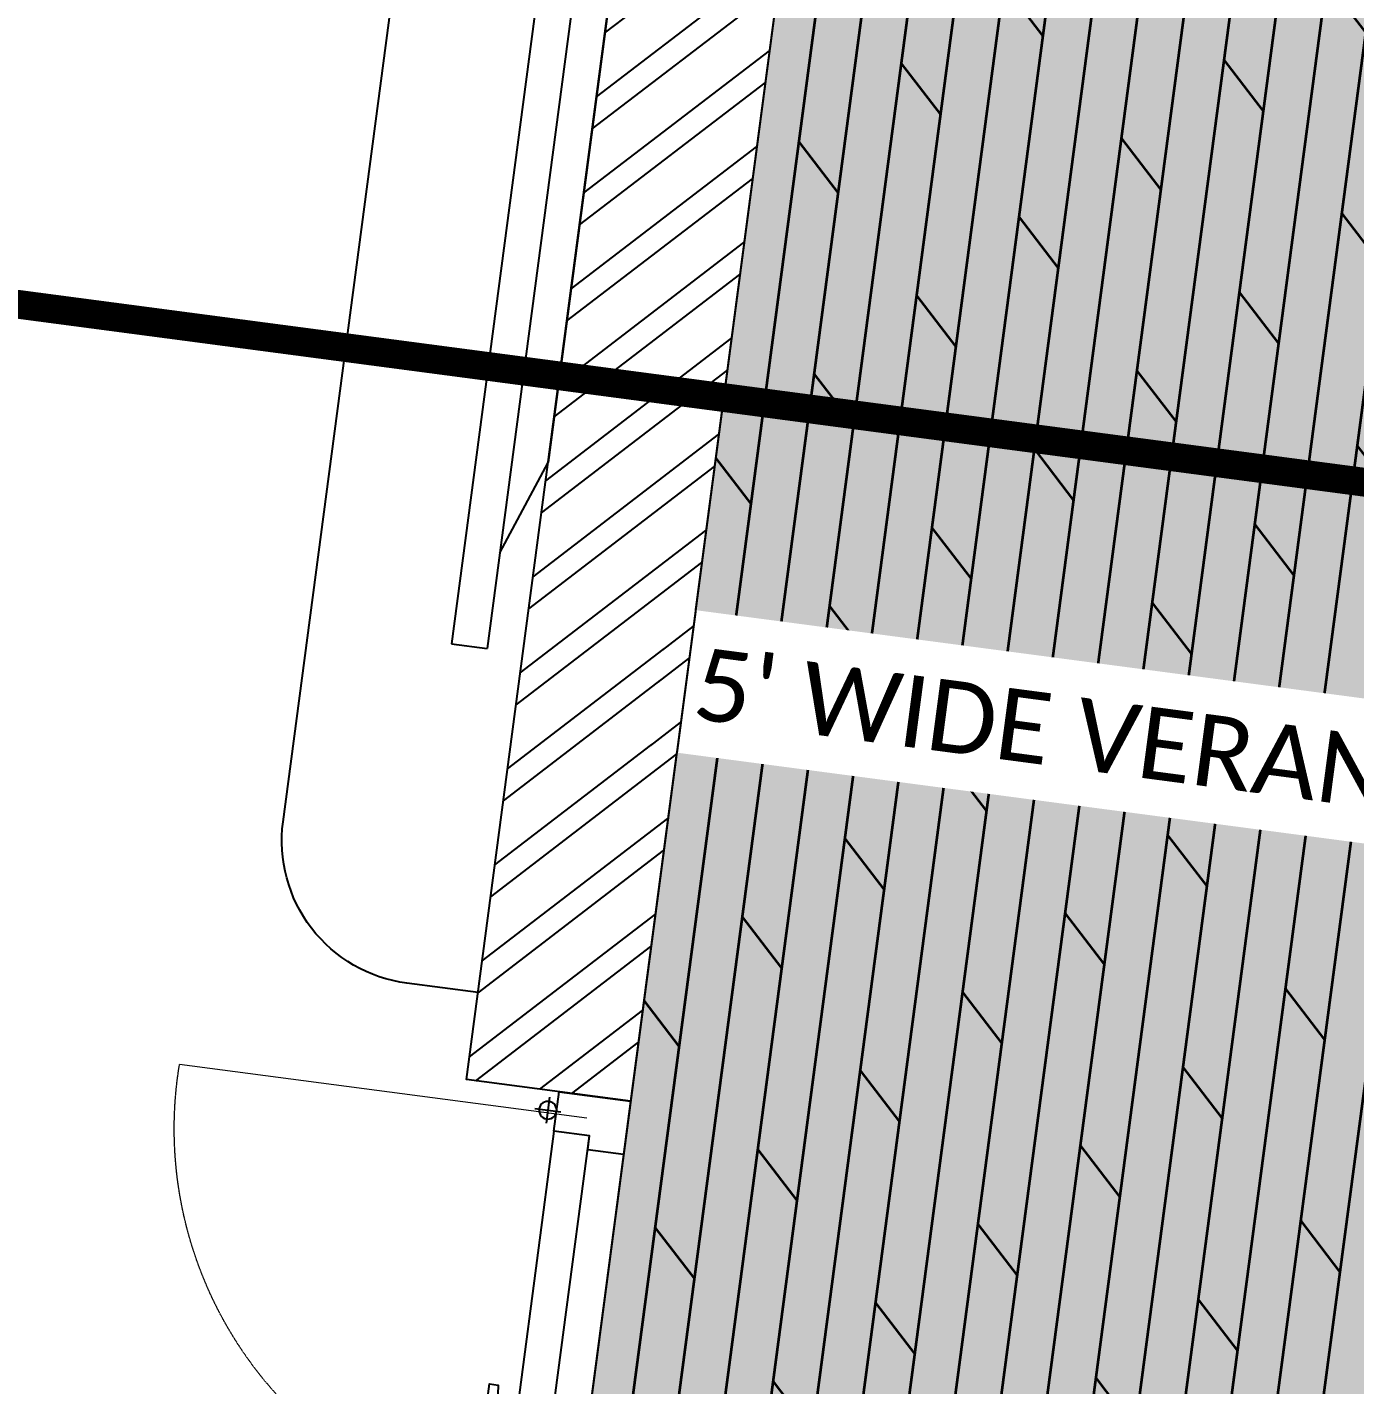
# Model space of a CAD drawing. Header units: millimetres. Extents: x -176651 to 424033, y -469666 to 486614.
# Drawn here: x 141746 to 143593, y 94624 to 96513 of the extents above; entities that cross this region are included whole.
import ezdxf
from ezdxf.enums import TextEntityAlignment as Align

# ---------------------------------------------------------------- set-up
doc = ezdxf.new("R2010")
doc.units = ezdxf.units.MM
doc.linetypes.add('1625_East Villa$0$DASHED', pattern=[0.75, 0.5, -0.25])
doc.linetypes.add('1625E_Roof Plan$0$DASHED', pattern=[0.75, 0.5, -0.25])
for name, color, linetype in [('1625_East Villa$0$ad-Door', 8, 'Continuous'), ('1625_East Villa$0$ad-Furniture', 8, 'Continuous'), ('1625_East Villa$0$ad-Text main', 8, 'Continuous'), ('1625_East Villa$0$ad-Text Main_Door&window Label', 8, 'Continuous'), ('1625_East Villa$0$ad-Verandah', 8, 'Continuous'), ('1625_East Villa$0$ad-Wall', 8, 'Continuous'), ('1625_East Villa$0$ad-Wall hatch', 8, 'Continuous'), ('1625E_Roof Plan$0$ad-Secondary Roof', 8, 'Continuous'), ('ad-Plinth', 8, 'Continuous'), ('ad-Verandah', 33, 'Continuous')]:
    doc.layers.add(name, color=color, linetype=linetype)
doc.layers.add('1625_East Villa$0$ad-Landscape', color=8, linetype='Continuous', lineweight=35)
doc.styles.add('1625_East Villa$0$New Text Style', font='arial.ttf', dxfattribs={"height": 100})
doc.styles.add('1625_East Villa$0$Standard', font='calibril.ttf')

# ---------------------------------------------------------------- blocks, each defined once
blk = doc.blocks.new('A$C92fa9908')
at = {"layer": 'ad-Plinth', "ltscale": 5}
blk.add_lwpolyline([(0, 13620), (12120, 13620), (12120, 0), (0, 0), (0, 4745), (2830, 4745), (2830, 8645), (0, 8645)], close=True, dxfattribs=at)
at = {"layer": 'ad-Verandah', "lineweight": 9}
blk.add_lwpolyline([(12120, 13620), (13650, 13620), (13650, 8645), (12120, 8645)], close=True, dxfattribs=at)
blk = doc.blocks.new('zw$C194')
at = {"layer": 'ad-Plinth', "ltscale": 5, "rotation": 352.47038764227}
blk.add_blockref('A$C92fa9908', (-62608.4, -342283.4), dxfattribs=at)
blk = doc.blocks.new('1625_East Villa$0$zw$FB80')
at = {"layer": '1625_East Villa$0$ad-Furniture', "ltscale": 0.125}
for p, q in [((-100, -1271.6), (-100, -2571.6)), ((-50, -1271.6), (-50, -2571.6)), ((0, -1540.1), (0, -2304.1)), ((-50, -2437.7), (0, -2304.1)), ((-100, -2571.6), (-50, -2571.6))]:
    blk.add_line(p, q, dxfattribs=at)
blk.add_lwpolyline([(0, -3048.1), (-100, -3048.1, -0.414214), (-300, -2848.1), (-300, 0)], format="xyb", dxfattribs=at)
blk = doc.blocks.new('1625_East Villa$0$zw$D46D')
at = {"layer": '1625_East Villa$0$ad-Furniture'}
blk.add_blockref('1625_East Villa$0$zw$FB80', (11890, 13390), dxfattribs=at)
blk = doc.blocks.new('*U174')
for p, q in [((495.7, -26.7), (495.7, -50)), ((704.3, -26.7), (704.3, -50)), ((27.6, -130.7), (27.6, -93.9)), ((1172.4, -130.7), (1172.4, -93.9)), ((9.2, -112.3), (46, -112.3)), ((495.7, -123.3), (495.7, -100)), ((704.3, -123.3), (704.3, -100)), ((1190.8, -112.3), (1154, -112.3))]:
    blk.add_line(p, q)
at = {"color": 8, "lineweight": 0}
for p, q in [((31.6, -57.1), (31.6, -628.6)), ((1168.4, -57.1), (1168.4, -628.6))]:
    blk.add_line(p, q, dxfattribs=at)
for points in [[(55.3, -100), (0, -100), (0, 0), (75, 0), (75, -50), (55.3, -50)], [(1144.7, -100), (1200, -100), (1200, 0), (1125, 0), (1125, -50), (1144.7, -50)], [(55.3, -100), (600, -100), (600, -50), (55.3, -50)], [(1144.7, -100), (600, -100), (600, -50), (1144.7, -50)]]:
    blk.add_lwpolyline(points, close=True)
for points in [[(514.1, -50), (514.1, -7), (415.9, -7), (415.9, -19.3), (514.1, -28.4)], [(685.9, -50), (685.9, -7), (784.1, -7), (784.1, -19.3), (685.9, -28.4)], [(514.1, -100), (514.1, -143), (415.9, -143), (415.9, -130.7), (514.1, -121.6)], [(685.9, -100), (685.9, -143), (784.1, -143), (784.1, -130.7), (685.9, -121.6)]]:
    blk.add_lwpolyline(points)
for centre in [(27.6, -112.3), (1172.4, -112.3)]:
    blk.add_circle(centre, 12.3)
at = {"color": 8, "linetype": '1625_East Villa$0$DASHED', "lineweight": 0}
for centre, start, end in [((49, -77.6), 268.1881, 1.8119), ((1151, -77.6), 178.1881, 271.8119)]:
    blk.add_arc(centre, 551.3, start, end, dxfattribs=at)
at = {"layer": '1625_East Villa$0$ad-Text Main_Door&window Label'}
blk.add_line((600, 125), (600, -230), dxfattribs=at)
blk.add_circle((600, 245), 120, dxfattribs=at)
at = {"layer": '1625_East Villa$0$ad-Text Main_Door&window Label', "style": '1625_East Villa$0$New Text Style'}
blk.add_attdef('D1', text='', height=100, dxfattribs=at).set_placement((600, 245), align=Align.MIDDLE_CENTER)
blk = doc.blocks.new('1625_East Villa$0$zw$42B5')
at = {"layer": '1625_East Villa$0$ad-Wall hatch', "transparency": 33554610}
h = blk.add_hatch(dxfattribs=at)
h.set_pattern_fill('ANSI32', color=256, scale=10)
h.set_pattern_definition([(45, (-1040635.14, 674820.02), (-67.351921, 67.351921), []), (45, (-1040590.24, 674820.02), (-67.351921, 67.351921), [])])
h.paths.add_polyline_path([(12120, 13620), (12120, 10220), (11890, 10220), (11890, 13390), (7240, 13390), (7240, 8645), (4245, 8645), (4245, 8875), (4445, 8875), (4445, 9370), (4560, 9370), (4560, 8760), (7010, 8760), (7010, 10500), (6360, 10500), (6360, 10615), (7010, 10615), (7010, 13390), (4560, 13390), (4560, 10615), (5560, 10615), (5560, 10500), (4445, 10500), (4445, 13390), (230, 13390), (230, 8875), (3345, 8875), (3345, 8645), (3060, 8645), (3060, 4745), (3345, 4745), (3345, 4515), (230, 4515), (230, 230), (4995, 230), (4995, 3130), (6060, 3130), (6060, 3015), (5110, 3015), (5110, 230), (8310, 230), (8310, 3015), (6860, 3015), (6860, 3130), (8310, 3130), (8310, 4630), (5110, 4630), (5110, 3930), (4995, 3930), (4995, 4515), (4245, 4515), (4245, 4745), (8540, 4745), (8540, 230), (9240, 230), (9240, 0), (0, 0), (0, 4745), (2830, 4745), (2830, 8645), (0, 8645), (0, 13620)])
at = {"layer": '1625_East Villa$0$ad-Wall'}
blk.add_lwpolyline([(0, 13620), (12120, 13620), (12120, 10220), (11890, 10220), (11890, 13390), (7240, 13390)], dxfattribs=at)
at = {"layer": '1625_East Villa$0$ad-Door', "ltscale": 5}
ref = blk.add_blockref('*U174', (12120, 9020), dxfattribs=dict(at, xscale=-1, rotation=270))
ref.add_attrib('D1', 'MD', dxfattribs={"layer": '1625_East Villa$0$ad-Text Main_Door&window Label', "height": 100, "rotation": 1170, "style": '1625_East Villa$0$New Text Style'}).set_placement((12365, 9620), align=Align.MIDDLE_CENTER)
blk = doc.blocks.new('1625_East Villa$0$zw$959F')
at = {"transparency": 33554559}
h = blk.add_hatch(color=43, dxfattribs=at)
h.dxf.hatch_style = 1
h.paths.add_polyline_path([(0, 0), (1530, 0), (1530, -4975), (0, -4975)])
at = {"layer": '1625_East Villa$0$ad-Landscape', "transparency": 33554687}
h = blk.add_hatch(dxfattribs=at)
h.set_pattern_fill('DOLMIT', color=44, scale=10, angle=270)
h.set_pattern_definition([(270, (-454666.75, 133732.39), (63.5, -1e-14), []), (315, (-454666.75, 133732.4), (126.999913, 126.999913), [89.80256, -179.60512])])
h.paths.add_polyline_path([(0, 0), (1530, 0), (1530, -4975), (0, -4975)])
at = {"layer": '1625_East Villa$0$ad-Verandah', "lineweight": 9}
blk.add_lwpolyline([(0, 0), (1530, 0), (1530, -4975), (0, -4975)], close=True, dxfattribs=at)
at = {"layer": '1625_East Villa$0$ad-Text main', "insert": (725.7, -2811.4), "char_height": 100, "width": 1424.195, "attachment_point": 5, "style": '1625_East Villa$0$Standard', "bg_fill": 2}
blk.add_mtext("\\pxqj;5' WIDE VERANDAH", dxfattribs=at)
blk = doc.blocks.new('1625E_Roof Plan')
at = {"layer": '1625E_Roof Plan$0$ad-Secondary Roof', "linetype": '1625E_Roof Plan$0$DASHED', "ltscale": 2, "const_width": 40}
blk.add_lwpolyline([(13138.3, 11207.5), (10022.5, 11207.5)], dxfattribs=at)
blk = doc.blocks.new('1625_East Villa')
at = {"layer": '1625_East Villa$0$ad-Verandah'}
blk.add_blockref('1625_East Villa$0$zw$959F', (12120, 13620), dxfattribs=at)
at = {"layer": '1625_East Villa$0$ad-Furniture'}
blk.add_blockref('1625_East Villa$0$zw$D46D', (0, 0), dxfattribs=at)
at = {"layer": '1625_East Villa$0$ad-Wall'}
blk.add_blockref('1625_East Villa$0$zw$42B5', (0, 0), dxfattribs=at)
blk.add_blockref('1625E_Roof Plan', (0, 0))
blk = doc.blocks.new("All Plot's Villa Plans")
at = {"ltscale": 5, "rotation": 352.4703876422526}
blk.add_blockref('1625_East Villa', (129230.4, 86475.4), dxfattribs=at)

msp = doc.modelspace()

# ---------------------------------------------------------------- block references
at = {"ltscale": 5}
msp.add_blockref("All Plot's Villa Plans", (0, 0), dxfattribs=at)

# ---------------------------------------------------------------- next in the draw order: block references
msp.add_blockref('zw$C194', (191838.8, 428758.8), dxfattribs=at)

doc.saveas('drawing.dxf')
